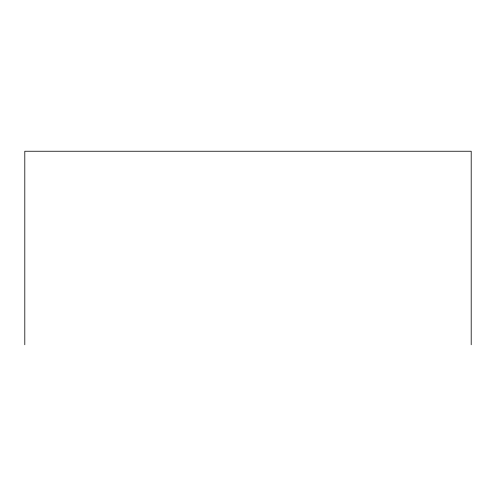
<?xml version="1.0" encoding="UTF-8"?>
<svg xmlns="http://www.w3.org/2000/svg" width="496" height="496" viewBox="0 0 496 496"><rect width="100%" height="100%" fill="white"/><g stroke="black" fill="none" stroke-linecap="round" stroke-linejoin="round"><path stroke-width="0.74" d="M471.2 344.757L471.2 151.243L24.8 151.243L24.8 344.757"/></g></svg>
